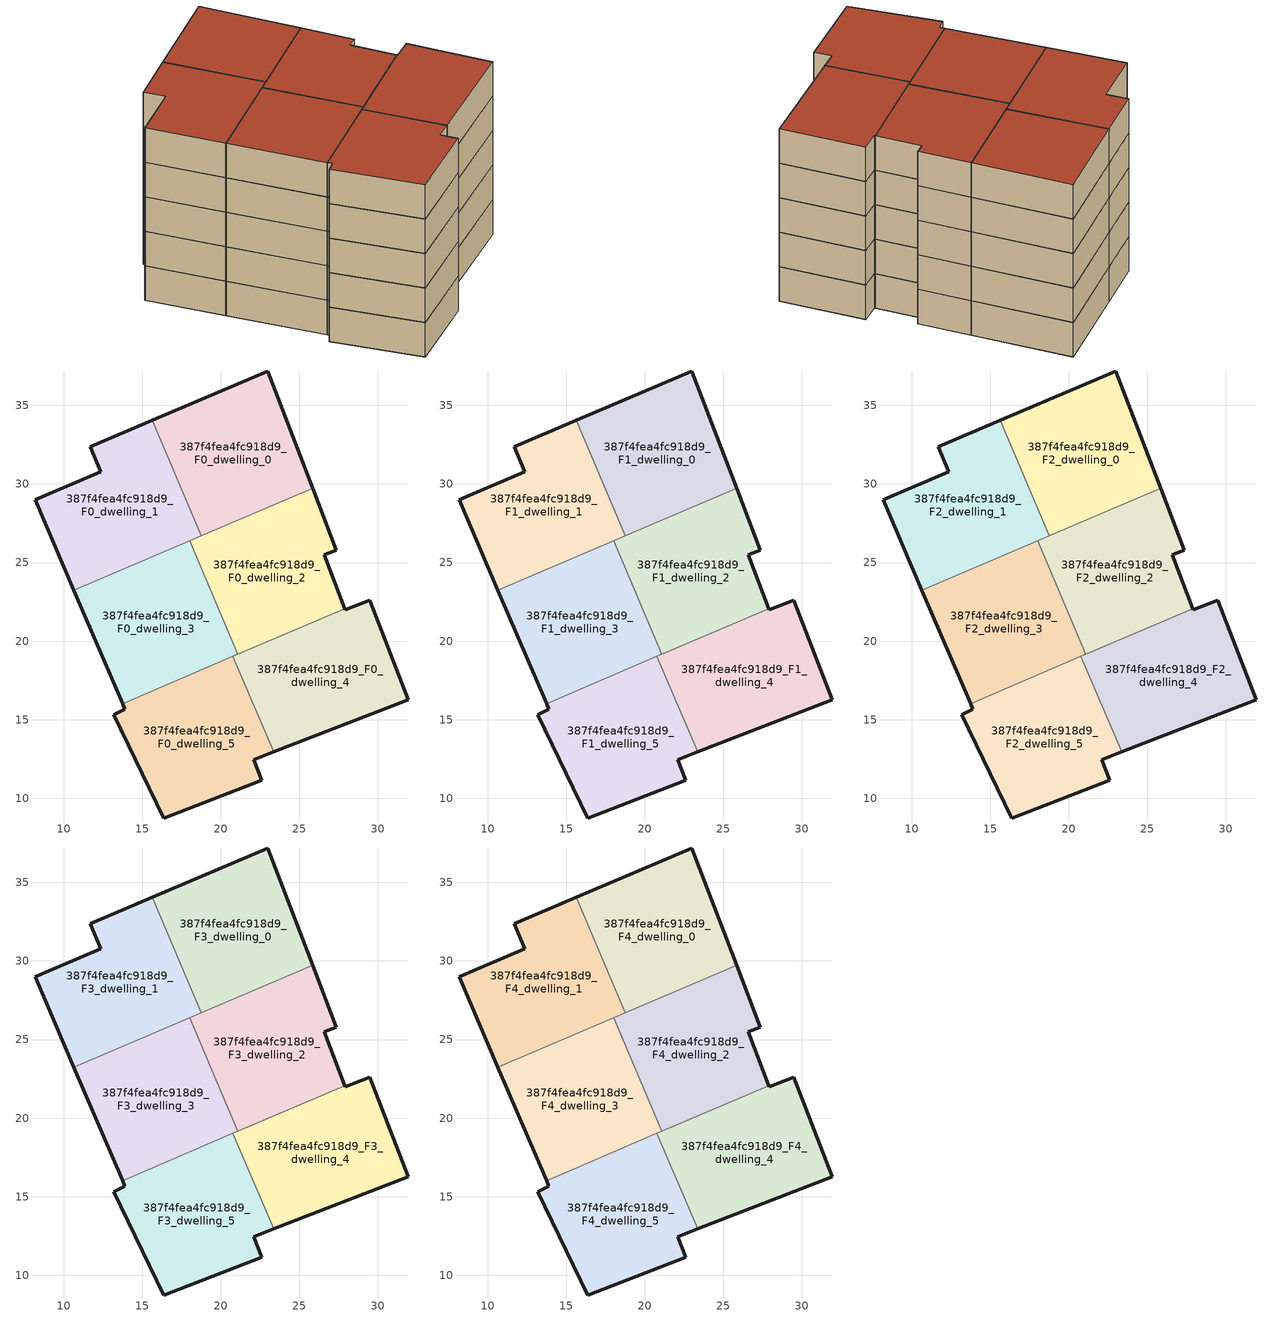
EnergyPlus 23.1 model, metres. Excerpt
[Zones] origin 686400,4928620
387f4fea4fc918d9_F0_dwelling_0
 floor ground (EU_floor_Construction): 25.86,29.72 22.98,37.19 15.64,34.05 18.77,26.7 z0
 wall outside (EU_wall_Construction): 15.64,34.05 22.98,37.19 25.86,29.72 z0:3
 wall to 387f4fea4fc918d9_F0_dwelling_1 (EU_wall_Construction): 18.77,26.7 15.64,34.05 z0:3
 wall to 387f4fea4fc918d9_F0_dwelling_2 (EU_wall_Construction): 25.86,29.72 18.77,26.7 z0:3
387f4fea4fc918d9_F0_dwelling_1
 floor ground (EU_floor_Construction): 18.77,26.7 15.64,34.05 11.69,32.37 12.36,30.78 8.19,29.01 10.66,23.24 z0
 wall outside (EU_wall_Construction): 10.66,23.24 8.19,29.01 12.36,30.78 11.69,32.37 15.64,34.05 z0:3
 wall to 387f4fea4fc918d9_F0_dwelling_3 (EU_wall_Construction): 18.02,26.38 10.66,23.24 z0:3
 wall to 387f4fea4fc918d9_F0_dwelling_2 (EU_wall_Construction): 18.77,26.7 18.02,26.38 z0:3
387f4fea4fc918d9_F0_dwelling_2
 floor ground (EU_floor_Construction): 27.9,22.07 26.58,25.5 27.36,25.8 25.86,29.72 18.02,26.38 21.1,19.16 z0
 wall outside (EU_wall_Construction): 25.86,29.72 27.36,25.8 26.58,25.5 27.9,22.07 z0:3
 wall to 387f4fea4fc918d9_F0_dwelling_3 (EU_wall_Construction): 27.9,22.07 21.1,19.16 18.02,26.38 z0:3
387f4fea4fc918d9_F0_dwelling_3
 floor ground (EU_floor_Construction): 21.1,19.16 18.02,26.38 10.66,23.24 13.75,16.03 z0
 wall outside (EU_wall_Construction): 13.75,16.03 10.66,23.24 z0:3
 wall to 387f4fea4fc918d9_F0_dwelling_4 (EU_wall_Construction): 27.9,22.07 20.78,19.03 z0:3
 wall to 387f4fea4fc918d9_F0_dwelling_5 (EU_wall_Construction): 20.78,19.03 13.75,16.03 z0:3
387f4fea4fc918d9_F0_dwelling_4
 floor ground (EU_floor_Construction): 31.93,16.26 29.48,22.61 27.93,22.01 27.9,22.07 20.78,19.03 23.37,12.96 z0
 wall outside (EU_wall_Construction): 27.9,22.07 27.93,22.01 29.48,22.61 31.93,16.26 23.37,12.96 z0:3
 wall to 387f4fea4fc918d9_F0_dwelling_5 (EU_wall_Construction): 23.37,12.96 20.78,19.03 z0:3
387f4fea4fc918d9_F0_dwelling_5
 floor ground (EU_floor_Construction): 22.6,11.15 22.09,12.47 23.37,12.96 20.78,19.03 13.75,16.03 13.91,15.67 13.19,15.32 16.39,8.75 z0
 wall outside (EU_wall_Construction): 23.37,12.96 22.09,12.47 22.6,11.15 16.39,8.75 13.19,15.32 13.91,15.67 13.75,16.03 z0:3
387f4fea4fc918d9_F1_dwelling_0
 floor to 387f4fea4fc918d9_F0_dwelling_0 (EU_floor_Construction): 25.86,29.72 22.98,37.19 15.64,34.05 18.77,26.7 z3
 wall outside (EU_wall_Construction): 15.64,34.05 22.98,37.19 25.86,29.72 z3:6
 wall to 387f4fea4fc918d9_F1_dwelling_1 (EU_wall_Construction): 18.77,26.7 15.64,34.05 z3:6
 wall to 387f4fea4fc918d9_F1_dwelling_2 (EU_wall_Construction): 25.86,29.72 18.77,26.7 z3:6
387f4fea4fc918d9_F1_dwelling_1
 floor to 387f4fea4fc918d9_F0_dwelling_1 (EU_floor_Construction): 18.77,26.7 15.64,34.05 11.69,32.37 12.36,30.78 8.19,29.01 10.66,23.24 z3
 wall outside (EU_wall_Construction): 10.66,23.24 8.19,29.01 12.36,30.78 11.69,32.37 15.64,34.05 z3:6
 wall to 387f4fea4fc918d9_F1_dwelling_3 (EU_wall_Construction): 18.02,26.38 10.66,23.24 z3:6
 wall to 387f4fea4fc918d9_F1_dwelling_2 (EU_wall_Construction): 18.77,26.7 18.02,26.38 z3:6
387f4fea4fc918d9_F1_dwelling_2
 floor to 387f4fea4fc918d9_F0_dwelling_2 (EU_floor_Construction): 27.9,22.07 26.58,25.5 27.36,25.8 25.86,29.72 18.02,26.38 21.1,19.16 z3
 wall outside (EU_wall_Construction): 25.86,29.72 27.36,25.8 26.58,25.5 27.9,22.07 z3:6
 wall to 387f4fea4fc918d9_F1_dwelling_3 (EU_wall_Construction): 27.9,22.07 21.1,19.16 18.02,26.38 z3:6
387f4fea4fc918d9_F1_dwelling_3
 floor to 387f4fea4fc918d9_F0_dwelling_3 (EU_floor_Construction): 21.1,19.16 18.02,26.38 10.66,23.24 13.75,16.03 z3
 wall outside (EU_wall_Construction): 13.75,16.03 10.66,23.24 z3:6
 wall to 387f4fea4fc918d9_F1_dwelling_4 (EU_wall_Construction): 27.9,22.07 20.78,19.03 z3:6
 wall to 387f4fea4fc918d9_F1_dwelling_5 (EU_wall_Construction): 20.78,19.03 13.75,16.03 z3:6
387f4fea4fc918d9_F1_dwelling_4
 floor to 387f4fea4fc918d9_F0_dwelling_4 (EU_floor_Construction): 31.93,16.26 29.48,22.61 27.93,22.01 27.9,22.07 20.78,19.03 23.37,12.96 z3
 wall outside (EU_wall_Construction): 27.9,22.07 27.93,22.01 29.48,22.61 31.93,16.26 23.37,12.96 z3:6
 wall to 387f4fea4fc918d9_F1_dwelling_5 (EU_wall_Construction): 23.37,12.96 20.78,19.03 z3:6
387f4fea4fc918d9_F1_dwelling_5
 floor to 387f4fea4fc918d9_F0_dwelling_5 (EU_floor_Construction): 22.6,11.15 22.09,12.47 23.37,12.96 20.78,19.03 13.75,16.03 13.91,15.67 13.19,15.32 16.39,8.75 z3
 wall outside (EU_wall_Construction): 23.37,12.96 22.09,12.47 22.6,11.15 16.39,8.75 13.19,15.32 13.91,15.67 13.75,16.03 z3:6
387f4fea4fc918d9_F2_dwelling_0
 floor to 387f4fea4fc918d9_F1_dwelling_0 (EU_floor_Construction): 25.86,29.72 22.98,37.19 15.64,34.05 18.77,26.7 z6
 wall outside (EU_wall_Construction): 15.64,34.05 22.98,37.19 25.86,29.72 z6:9
 wall to 387f4fea4fc918d9_F2_dwelling_1 (EU_wall_Construction): 18.77,26.7 15.64,34.05 z6:9
 wall to 387f4fea4fc918d9_F2_dwelling_2 (EU_wall_Construction): 25.86,29.72 18.77,26.7 z6:9
387f4fea4fc918d9_F2_dwelling_1
 floor to 387f4fea4fc918d9_F1_dwelling_1 (EU_floor_Construction): 18.77,26.7 15.64,34.05 11.69,32.37 12.36,30.78 8.19,29.01 10.66,23.24 z6
 wall outside (EU_wall_Construction): 10.66,23.24 8.19,29.01 12.36,30.78 11.69,32.37 15.64,34.05 z6:9
 wall to 387f4fea4fc918d9_F2_dwelling_3 (EU_wall_Construction): 18.02,26.38 10.66,23.24 z6:9
 wall to 387f4fea4fc918d9_F2_dwelling_2 (EU_wall_Construction): 18.77,26.7 18.02,26.38 z6:9
387f4fea4fc918d9_F2_dwelling_2
 floor to 387f4fea4fc918d9_F1_dwelling_2 (EU_floor_Construction): 27.9,22.07 26.58,25.5 27.36,25.8 25.86,29.72 18.02,26.38 21.1,19.16 z6
 wall outside (EU_wall_Construction): 25.86,29.72 27.36,25.8 26.58,25.5 27.9,22.07 z6:9
 wall to 387f4fea4fc918d9_F2_dwelling_3 (EU_wall_Construction): 27.9,22.07 21.1,19.16 18.02,26.38 z6:9
387f4fea4fc918d9_F2_dwelling_3
 floor to 387f4fea4fc918d9_F1_dwelling_3 (EU_floor_Construction): 21.1,19.16 18.02,26.38 10.66,23.24 13.75,16.03 z6
 wall outside (EU_wall_Construction): 13.75,16.03 10.66,23.24 z6:9
 wall to 387f4fea4fc918d9_F2_dwelling_4 (EU_wall_Construction): 27.9,22.07 20.78,19.03 z6:9
 wall to 387f4fea4fc918d9_F2_dwelling_5 (EU_wall_Construction): 20.78,19.03 13.75,16.03 z6:9
387f4fea4fc918d9_F2_dwelling_4
 floor to 387f4fea4fc918d9_F1_dwelling_4 (EU_floor_Construction): 31.93,16.26 29.48,22.61 27.93,22.01 27.9,22.07 20.78,19.03 23.37,12.96 z6
 wall outside (EU_wall_Construction): 27.9,22.07 27.93,22.01 29.48,22.61 31.93,16.26 23.37,12.96 z6:9
 wall to 387f4fea4fc918d9_F2_dwelling_5 (EU_wall_Construction): 23.37,12.96 20.78,19.03 z6:9
387f4fea4fc918d9_F2_dwelling_5
 floor to 387f4fea4fc918d9_F1_dwelling_5 (EU_floor_Construction): 22.6,11.15 22.09,12.47 23.37,12.96 20.78,19.03 13.75,16.03 13.91,15.67 13.19,15.32 16.39,8.75 z6
 wall outside (EU_wall_Construction): 23.37,12.96 22.09,12.47 22.6,11.15 16.39,8.75 13.19,15.32 13.91,15.67 13.75,16.03 z6:9
387f4fea4fc918d9_F3_dwelling_0
 floor to 387f4fea4fc918d9_F2_dwelling_0 (EU_floor_Construction): 25.86,29.72 22.98,37.19 15.64,34.05 18.77,26.7 z9
 wall outside (EU_wall_Construction): 15.64,34.05 22.98,37.19 25.86,29.72 z9:12
 wall to 387f4fea4fc918d9_F3_dwelling_1 (EU_wall_Construction): 18.77,26.7 15.64,34.05 z9:12
 wall to 387f4fea4fc918d9_F3_dwelling_2 (EU_wall_Construction): 25.86,29.72 18.77,26.7 z9:12
387f4fea4fc918d9_F3_dwelling_1
 floor to 387f4fea4fc918d9_F2_dwelling_1 (EU_floor_Construction): 18.77,26.7 15.64,34.05 11.69,32.37 12.36,30.78 8.19,29.01 10.66,23.24 z9
 wall outside (EU_wall_Construction): 10.66,23.24 8.19,29.01 12.36,30.78 11.69,32.37 15.64,34.05 z9:12
 wall to 387f4fea4fc918d9_F3_dwelling_3 (EU_wall_Construction): 18.02,26.38 10.66,23.24 z9:12
 wall to 387f4fea4fc918d9_F3_dwelling_2 (EU_wall_Construction): 18.77,26.7 18.02,26.38 z9:12
387f4fea4fc918d9_F3_dwelling_2
 floor to 387f4fea4fc918d9_F2_dwelling_2 (EU_floor_Construction): 27.9,22.07 26.58,25.5 27.36,25.8 25.86,29.72 18.02,26.38 21.1,19.16 z9
 wall outside (EU_wall_Construction): 25.86,29.72 27.36,25.8 26.58,25.5 27.9,22.07 z9:12
 wall to 387f4fea4fc918d9_F3_dwelling_3 (EU_wall_Construction): 27.9,22.07 21.1,19.16 18.02,26.38 z9:12
387f4fea4fc918d9_F3_dwelling_3
 floor to 387f4fea4fc918d9_F2_dwelling_3 (EU_floor_Construction): 21.1,19.16 18.02,26.38 10.66,23.24 13.75,16.03 z9
 wall outside (EU_wall_Construction): 13.75,16.03 10.66,23.24 z9:12
 wall to 387f4fea4fc918d9_F3_dwelling_4 (EU_wall_Construction): 27.9,22.07 20.78,19.03 z9:12
 wall to 387f4fea4fc918d9_F3_dwelling_5 (EU_wall_Construction): 20.78,19.03 13.75,16.03 z9:12
387f4fea4fc918d9_F3_dwelling_4
 floor to 387f4fea4fc918d9_F2_dwelling_4 (EU_floor_Construction): 31.93,16.26 29.48,22.61 27.93,22.01 27.9,22.07 20.78,19.03 23.37,12.96 z9
 wall outside (EU_wall_Construction): 27.9,22.07 27.93,22.01 29.48,22.61 31.93,16.26 23.37,12.96 z9:12
 wall to 387f4fea4fc918d9_F3_dwelling_5 (EU_wall_Construction): 23.37,12.96 20.78,19.03 z9:12
387f4fea4fc918d9_F3_dwelling_5
 floor to 387f4fea4fc918d9_F2_dwelling_5 (EU_floor_Construction): 22.6,11.15 22.09,12.47 23.37,12.96 20.78,19.03 13.75,16.03 13.91,15.67 13.19,15.32 16.39,8.75 z9
 wall outside (EU_wall_Construction): 23.37,12.96 22.09,12.47 22.6,11.15 16.39,8.75 13.19,15.32 13.91,15.67 13.75,16.03 z9:12
387f4fea4fc918d9_F4_dwelling_0
 floor to 387f4fea4fc918d9_F3_dwelling_0 (EU_floor_Construction): 25.86,29.72 22.98,37.19 15.64,34.05 18.77,26.7 z12
 wall outside (EU_wall_Construction): 15.64,34.05 22.98,37.19 25.86,29.72 z12:15
 wall to 387f4fea4fc918d9_F4_dwelling_1 (EU_wall_Construction): 18.77,26.7 15.64,34.05 z12:15
 wall to 387f4fea4fc918d9_F4_dwelling_2 (EU_wall_Construction): 25.86,29.72 18.77,26.7 z12:15
 roof outside (EU_roof_Construction): 22.98,37.19 25.86,29.72 18.77,26.7 15.64,34.05 z15
387f4fea4fc918d9_F4_dwelling_1
 floor to 387f4fea4fc918d9_F3_dwelling_1 (EU_floor_Construction): 18.77,26.7 15.64,34.05 11.69,32.37 12.36,30.78 8.19,29.01 10.66,23.24 z12
 wall outside (EU_wall_Construction): 10.66,23.24 8.19,29.01 12.36,30.78 11.69,32.37 15.64,34.05 z12:15
 wall to 387f4fea4fc918d9_F4_dwelling_3 (EU_wall_Construction): 18.02,26.38 10.66,23.24 z12:15
 wall to 387f4fea4fc918d9_F4_dwelling_2 (EU_wall_Construction): 18.77,26.7 18.02,26.38 z12:15
 roof outside (EU_roof_Construction): 15.64,34.05 18.77,26.7 10.66,23.24 8.19,29.01 12.36,30.78 11.69,32.37 z15
387f4fea4fc918d9_F4_dwelling_2
 floor to 387f4fea4fc918d9_F3_dwelling_2 (EU_floor_Construction): 27.9,22.07 26.58,25.5 27.36,25.8 25.86,29.72 18.02,26.38 21.1,19.16 z12
 wall outside (EU_wall_Construction): 25.86,29.72 27.36,25.8 26.58,25.5 27.9,22.07 z12:15
 wall to 387f4fea4fc918d9_F4_dwelling_3 (EU_wall_Construction): 27.9,22.07 21.1,19.16 18.02,26.38 z12:15
 roof outside (EU_roof_Construction): 25.86,29.72 27.36,25.8 26.58,25.5 27.9,22.07 21.1,19.16 18.02,26.38 z15
387f4fea4fc918d9_F4_dwelling_3
 floor to 387f4fea4fc918d9_F3_dwelling_3 (EU_floor_Construction): 21.1,19.16 18.02,26.38 10.66,23.24 13.75,16.03 z12
 wall outside (EU_wall_Construction): 13.75,16.03 10.66,23.24 z12:15
 wall to 387f4fea4fc918d9_F4_dwelling_4 (EU_wall_Construction): 27.9,22.07 20.78,19.03 z12:15
 wall to 387f4fea4fc918d9_F4_dwelling_5 (EU_wall_Construction): 20.78,19.03 13.75,16.03 z12:15
 roof outside (EU_roof_Construction): 18.02,26.38 21.1,19.16 13.75,16.03 10.66,23.24 z15
387f4fea4fc918d9_F4_dwelling_4
 floor to 387f4fea4fc918d9_F3_dwelling_4 (EU_floor_Construction): 31.93,16.26 29.48,22.61 27.93,22.01 27.9,22.07 20.78,19.03 23.37,12.96 z12
 wall outside (EU_wall_Construction): 27.9,22.07 27.93,22.01 29.48,22.61 31.93,16.26 23.37,12.96 z12:15
 wall to 387f4fea4fc918d9_F4_dwelling_5 (EU_wall_Construction): 23.37,12.96 20.78,19.03 z12:15
 roof outside (EU_roof_Construction): 29.48,22.61 31.93,16.26 23.37,12.96 20.78,19.03 27.9,22.07 27.93,22.01 z15
387f4fea4fc918d9_F4_dwelling_5
 floor to 387f4fea4fc918d9_F3_dwelling_5 (EU_floor_Construction): 22.6,11.15 22.09,12.47 23.37,12.96 20.78,19.03 13.75,16.03 13.91,15.67 13.19,15.32 16.39,8.75 z12
 wall outside (EU_wall_Construction): 23.37,12.96 22.09,12.47 22.6,11.15 16.39,8.75 13.19,15.32 13.91,15.67 13.75,16.03 z12:15
 roof outside (EU_roof_Construction): 20.78,19.03 23.37,12.96 22.09,12.47 22.6,11.15 16.39,8.75 13.19,15.32 13.91,15.67 13.75,16.03 z15
[Building]
EU S2 Campaign: North Axis=0; Terrain=City; Solar Distribution=FullExterior
[Site:Location]
Bologna: Latitude=44.5; Longitude=11.25; Time Zone=1; Elevation=37
[SizingPeriod:WeatherFileDays]
AnnualSizingPeriod: Begin Month=1; Begin Day of Month=1; End Month=12; End Day of Month=31; Day of Week for Start Day=Monday; Use Weather File Daylight Saving Period=No; Use Weather File Rain and Snow Indicators=No
[MATERIAL]
EU_InternalMass_Material: Roughness=MediumRough; Thickness=0.1; Conductivity=1; Density=1800; Specific Heat=900; Thermal Absorptance=0.9; Solar Absorptance=0.7; Visible Absorptance=0.7
[MATERIAL:NOMASS] Roughness=MediumRough; Thermal Absorptance=0.9; Solar Absorptance=0.7; Visible Absorptance=0.7
Name | Thermal Resistance
EU_wall_NoMass | 0.779417
EU_roof_NoMass | 0.435466
EU_floor_NoMass | 0.588222
[CONSTRUCTION]
EU_wall_Construction: EU_wall_NoMass
EU_roof_Construction: EU_roof_NoMass
EU_floor_Construction: EU_floor_NoMass
EU_InternalMass_Construction: EU_InternalMass_Material
[ZONE] Type=1; Multiplier=1; Ceiling Height=autocalculate; Floor Area=autocalculate; Part of Total Floor Area=Yes
Name | Volume
387f4fea4fc918d9_F0_dwelling_0; 387f4fea4fc918d9_F1_dwelling_0; 387f4fea4fc918d9_F2_dwelling_0; 387f4fea4fc918d9_F3_dwelling_0; 387f4fea4fc918d9_F4_dwelling_0 | 188.12
387f4fea4fc918d9_F0_dwelling_1; 387f4fea4fc918d9_F1_dwelling_1; 387f4fea4fc918d9_F2_dwelling_1; 387f4fea4fc918d9_F3_dwelling_1; 387f4fea4fc918d9_F4_dwelling_1; 387f4fea4fc918d9_F0_dwelling_3; 387f4fea4fc918d9_F1_dwelling_3; 387f4fea4fc918d9_F2_dwelling_3; 387f4fea4fc918d9_F3_dwelling_3; 387f4fea4fc918d9_F4_dwelling_3 | 188.109
387f4fea4fc918d9_F0_dwelling_2; 387f4fea4fc918d9_F1_dwelling_2; 387f4fea4fc918d9_F2_dwelling_2; 387f4fea4fc918d9_F3_dwelling_2; 387f4fea4fc918d9_F4_dwelling_2 | 188.091
387f4fea4fc918d9_F0_dwelling_4; 387f4fea4fc918d9_F1_dwelling_4; 387f4fea4fc918d9_F2_dwelling_4; 387f4fea4fc918d9_F3_dwelling_4; 387f4fea4fc918d9_F4_dwelling_4 | 188.096
387f4fea4fc918d9_F0_dwelling_5; 387f4fea4fc918d9_F1_dwelling_5; 387f4fea4fc918d9_F2_dwelling_5; 387f4fea4fc918d9_F3_dwelling_5; 387f4fea4fc918d9_F4_dwelling_5 | 188.098
[INTERNALMASS] Construction=EU_InternalMass_Construction
Name | Zone or ZoneList | Surface Area
387f4fea4fc918d9_F0_dwelling_0_EU_InternalMass | 387f4fea4fc918d9_F0_dwelling_0 | 62.7059
387f4fea4fc918d9_F0_dwelling_1_EU_InternalMass | 387f4fea4fc918d9_F0_dwelling_1 | 62.7014
387f4fea4fc918d9_F0_dwelling_2_EU_InternalMass | 387f4fea4fc918d9_F0_dwelling_2 | 62.6967
387f4fea4fc918d9_F0_dwelling_3_EU_InternalMass | 387f4fea4fc918d9_F0_dwelling_3 | 62.704
387f4fea4fc918d9_F0_dwelling_4_EU_InternalMass | 387f4fea4fc918d9_F0_dwelling_4 | 62.6978
387f4fea4fc918d9_F0_dwelling_5_EU_InternalMass | 387f4fea4fc918d9_F0_dwelling_5 | 62.6985
387f4fea4fc918d9_F1_dwelling_0_EU_InternalMass | 387f4fea4fc918d9_F1_dwelling_0 | 62.7059
387f4fea4fc918d9_F1_dwelling_1_EU_InternalMass | 387f4fea4fc918d9_F1_dwelling_1 | 62.7014
387f4fea4fc918d9_F1_dwelling_2_EU_InternalMass | 387f4fea4fc918d9_F1_dwelling_2 | 62.6967
387f4fea4fc918d9_F1_dwelling_3_EU_InternalMass | 387f4fea4fc918d9_F1_dwelling_3 | 62.704
387f4fea4fc918d9_F1_dwelling_4_EU_InternalMass | 387f4fea4fc918d9_F1_dwelling_4 | 62.6978
387f4fea4fc918d9_F1_dwelling_5_EU_InternalMass | 387f4fea4fc918d9_F1_dwelling_5 | 62.6985
387f4fea4fc918d9_F2_dwelling_0_EU_InternalMass | 387f4fea4fc918d9_F2_dwelling_0 | 62.7059
387f4fea4fc918d9_F2_dwelling_1_EU_InternalMass | 387f4fea4fc918d9_F2_dwelling_1 | 62.7014
387f4fea4fc918d9_F2_dwelling_2_EU_InternalMass | 387f4fea4fc918d9_F2_dwelling_2 | 62.6967
387f4fea4fc918d9_F2_dwelling_3_EU_InternalMass | 387f4fea4fc918d9_F2_dwelling_3 | 62.704
387f4fea4fc918d9_F2_dwelling_4_EU_InternalMass | 387f4fea4fc918d9_F2_dwelling_4 | 62.6978
387f4fea4fc918d9_F2_dwelling_5_EU_InternalMass | 387f4fea4fc918d9_F2_dwelling_5 | 62.6985
387f4fea4fc918d9_F3_dwelling_0_EU_InternalMass | 387f4fea4fc918d9_F3_dwelling_0 | 62.7059
387f4fea4fc918d9_F3_dwelling_1_EU_InternalMass | 387f4fea4fc918d9_F3_dwelling_1 | 62.7014
387f4fea4fc918d9_F3_dwelling_2_EU_InternalMass | 387f4fea4fc918d9_F3_dwelling_2 | 62.6967
387f4fea4fc918d9_F3_dwelling_3_EU_InternalMass | 387f4fea4fc918d9_F3_dwelling_3 | 62.704
387f4fea4fc918d9_F3_dwelling_4_EU_InternalMass | 387f4fea4fc918d9_F3_dwelling_4 | 62.6978
387f4fea4fc918d9_F3_dwelling_5_EU_InternalMass | 387f4fea4fc918d9_F3_dwelling_5 | 62.6985
387f4fea4fc918d9_F4_dwelling_0_EU_InternalMass | 387f4fea4fc918d9_F4_dwelling_0 | 62.7059
387f4fea4fc918d9_F4_dwelling_1_EU_InternalMass | 387f4fea4fc918d9_F4_dwelling_1 | 62.7014
387f4fea4fc918d9_F4_dwelling_2_EU_InternalMass | 387f4fea4fc918d9_F4_dwelling_2 | 62.6967
387f4fea4fc918d9_F4_dwelling_3_EU_InternalMass | 387f4fea4fc918d9_F4_dwelling_3 | 62.704
387f4fea4fc918d9_F4_dwelling_4_EU_InternalMass | 387f4fea4fc918d9_F4_dwelling_4 | 62.6978
387f4fea4fc918d9_F4_dwelling_5_EU_InternalMass | 387f4fea4fc918d9_F4_dwelling_5 | 62.6985
[OTHEREQUIPMENT] Fuel Type=Electricity; Design Level Calculation Method=Watts/Area; Power per Zone Floor Area=1; Fraction Latent=0; Fraction Radiant=0; Fraction Lost=0; Carbon Dioxide Generation Rate=0; EndUse Subcategory=EU_Step8_InternalGains
Name | Zone or ZoneList or Space or SpaceList | Schedule
EU_Step8_InternalGain_387f4fea4fc918d9_F0_dwelling_0_f000 | 387f4fea4fc918d9_F0_dwelling_0 | EU_Step8_GainSchedule_387f4fea4fc918d9_F0_dwelling_0_f000
EU_Step8_InternalGain_387f4fea4fc918d9_F0_dwelling_1_f000 | 387f4fea4fc918d9_F0_dwelling_1 | EU_Step8_GainSchedule_387f4fea4fc918d9_F0_dwelling_1_f000
EU_Step8_InternalGain_387f4fea4fc918d9_F0_dwelling_2_f000 | 387f4fea4fc918d9_F0_dwelling_2 | EU_Step8_GainSchedule_387f4fea4fc918d9_F0_dwelling_2_f000
EU_Step8_InternalGain_387f4fea4fc918d9_F0_dwelling_3_f000 | 387f4fea4fc918d9_F0_dwelling_3 | EU_Step8_GainSchedule_387f4fea4fc918d9_F0_dwelling_3_f000
EU_Step8_InternalGain_387f4fea4fc918d9_F0_dwelling_4_f000 | 387f4fea4fc918d9_F0_dwelling_4 | EU_Step8_GainSchedule_387f4fea4fc918d9_F0_dwelling_4_f000
EU_Step8_InternalGain_387f4fea4fc918d9_F0_dwelling_5_f000 | 387f4fea4fc918d9_F0_dwelling_5 | EU_Step8_GainSchedule_387f4fea4fc918d9_F0_dwelling_5_f000
EU_Step8_InternalGain_387f4fea4fc918d9_F1_dwelling_0_f000 | 387f4fea4fc918d9_F1_dwelling_0 | EU_Step8_GainSchedule_387f4fea4fc918d9_F1_dwelling_0_f000
EU_Step8_InternalGain_387f4fea4fc918d9_F1_dwelling_1_f000 | 387f4fea4fc918d9_F1_dwelling_1 | EU_Step8_GainSchedule_387f4fea4fc918d9_F1_dwelling_1_f000
EU_Step8_InternalGain_387f4fea4fc918d9_F1_dwelling_2_f000 | 387f4fea4fc918d9_F1_dwelling_2 | EU_Step8_GainSchedule_387f4fea4fc918d9_F1_dwelling_2_f000
EU_Step8_InternalGain_387f4fea4fc918d9_F1_dwelling_3_f000 | 387f4fea4fc918d9_F1_dwelling_3 | EU_Step8_GainSchedule_387f4fea4fc918d9_F1_dwelling_3_f000
EU_Step8_InternalGain_387f4fea4fc918d9_F1_dwelling_4_f000 | 387f4fea4fc918d9_F1_dwelling_4 | EU_Step8_GainSchedule_387f4fea4fc918d9_F1_dwelling_4_f000
EU_Step8_InternalGain_387f4fea4fc918d9_F1_dwelling_5_f000 | 387f4fea4fc918d9_F1_dwelling_5 | EU_Step8_GainSchedule_387f4fea4fc918d9_F1_dwelling_5_f000
EU_Step8_InternalGain_387f4fea4fc918d9_F2_dwelling_0_f000 | 387f4fea4fc918d9_F2_dwelling_0 | EU_Step8_GainSchedule_387f4fea4fc918d9_F2_dwelling_0_f000
EU_Step8_InternalGain_387f4fea4fc918d9_F2_dwelling_1_f000 | 387f4fea4fc918d9_F2_dwelling_1 | EU_Step8_GainSchedule_387f4fea4fc918d9_F2_dwelling_1_f000
EU_Step8_InternalGain_387f4fea4fc918d9_F2_dwelling_2_f000 | 387f4fea4fc918d9_F2_dwelling_2 | EU_Step8_GainSchedule_387f4fea4fc918d9_F2_dwelling_2_f000
EU_Step8_InternalGain_387f4fea4fc918d9_F2_dwelling_3_f000 | 387f4fea4fc918d9_F2_dwelling_3 | EU_Step8_GainSchedule_387f4fea4fc918d9_F2_dwelling_3_f000
EU_Step8_InternalGain_387f4fea4fc918d9_F2_dwelling_4_f000 | 387f4fea4fc918d9_F2_dwelling_4 | EU_Step8_GainSchedule_387f4fea4fc918d9_F2_dwelling_4_f000
EU_Step8_InternalGain_387f4fea4fc918d9_F2_dwelling_5_f000 | 387f4fea4fc918d9_F2_dwelling_5 | EU_Step8_GainSchedule_387f4fea4fc918d9_F2_dwelling_5_f000
EU_Step8_InternalGain_387f4fea4fc918d9_F3_dwelling_0_f000 | 387f4fea4fc918d9_F3_dwelling_0 | EU_Step8_GainSchedule_387f4fea4fc918d9_F3_dwelling_0_f000
EU_Step8_InternalGain_387f4fea4fc918d9_F3_dwelling_1_f000 | 387f4fea4fc918d9_F3_dwelling_1 | EU_Step8_GainSchedule_387f4fea4fc918d9_F3_dwelling_1_f000
EU_Step8_InternalGain_387f4fea4fc918d9_F3_dwelling_2_f000 | 387f4fea4fc918d9_F3_dwelling_2 | EU_Step8_GainSchedule_387f4fea4fc918d9_F3_dwelling_2_f000
EU_Step8_InternalGain_387f4fea4fc918d9_F3_dwelling_3_f000 | 387f4fea4fc918d9_F3_dwelling_3 | EU_Step8_GainSchedule_387f4fea4fc918d9_F3_dwelling_3_f000
EU_Step8_InternalGain_387f4fea4fc918d9_F3_dwelling_4_f000 | 387f4fea4fc918d9_F3_dwelling_4 | EU_Step8_GainSchedule_387f4fea4fc918d9_F3_dwelling_4_f000
EU_Step8_InternalGain_387f4fea4fc918d9_F3_dwelling_5_f000 | 387f4fea4fc918d9_F3_dwelling_5 | EU_Step8_GainSchedule_387f4fea4fc918d9_F3_dwelling_5_f000
EU_Step8_InternalGain_387f4fea4fc918d9_F4_dwelling_0_f000 | 387f4fea4fc918d9_F4_dwelling_0 | EU_Step8_GainSchedule_387f4fea4fc918d9_F4_dwelling_0_f000
EU_Step8_InternalGain_387f4fea4fc918d9_F4_dwelling_1_f000 | 387f4fea4fc918d9_F4_dwelling_1 | EU_Step8_GainSchedule_387f4fea4fc918d9_F4_dwelling_1_f000
EU_Step8_InternalGain_387f4fea4fc918d9_F4_dwelling_2_f000 | 387f4fea4fc918d9_F4_dwelling_2 | EU_Step8_GainSchedule_387f4fea4fc918d9_F4_dwelling_2_f000
EU_Step8_InternalGain_387f4fea4fc918d9_F4_dwelling_3_f000 | 387f4fea4fc918d9_F4_dwelling_3 | EU_Step8_GainSchedule_387f4fea4fc918d9_F4_dwelling_3_f000
EU_Step8_InternalGain_387f4fea4fc918d9_F4_dwelling_4_f000 | 387f4fea4fc918d9_F4_dwelling_4 | EU_Step8_GainSchedule_387f4fea4fc918d9_F4_dwelling_4_f000
EU_Step8_InternalGain_387f4fea4fc918d9_F4_dwelling_5_f000 | 387f4fea4fc918d9_F4_dwelling_5 | EU_Step8_GainSchedule_387f4fea4fc918d9_F4_dwelling_5_f000
[ZONEVENTILATION:DESIGNFLOWRATE] Schedule=EU_AlwaysOn; Design Flow Rate Calculation Method=AirChanges/Hour; Air Changes per Hour=0.712058; Ventilation Type=Natural; Fan Pressure Rise=0; Fan Total Efficiency=1; Constant Term Coefficient=1; Temperature Term Coefficient=0; Velocity Term Coefficient=0; Velocity Squared Term Coefficient=0; Minimum Indoor Temperature=-100; Maximum Indoor Temperature=100; Delta Temperature=-100; Minimum Outdoor Temperature=-100; Maximum Outdoor Temperature=100; Maximum Wind Speed=40
Name | Zone or ZoneList or Space or SpaceList
EU_ConstantAir_387f4fea4fc918d9_F0_dwelling_0 | 387f4fea4fc918d9_F0_dwelling_0
EU_ConstantAir_387f4fea4fc918d9_F0_dwelling_1 | 387f4fea4fc918d9_F0_dwelling_1
EU_ConstantAir_387f4fea4fc918d9_F0_dwelling_2 | 387f4fea4fc918d9_F0_dwelling_2
EU_ConstantAir_387f4fea4fc918d9_F0_dwelling_3 | 387f4fea4fc918d9_F0_dwelling_3
EU_ConstantAir_387f4fea4fc918d9_F0_dwelling_4 | 387f4fea4fc918d9_F0_dwelling_4
EU_ConstantAir_387f4fea4fc918d9_F0_dwelling_5 | 387f4fea4fc918d9_F0_dwelling_5
EU_ConstantAir_387f4fea4fc918d9_F1_dwelling_0 | 387f4fea4fc918d9_F1_dwelling_0
EU_ConstantAir_387f4fea4fc918d9_F1_dwelling_1 | 387f4fea4fc918d9_F1_dwelling_1
EU_ConstantAir_387f4fea4fc918d9_F1_dwelling_2 | 387f4fea4fc918d9_F1_dwelling_2
EU_ConstantAir_387f4fea4fc918d9_F1_dwelling_3 | 387f4fea4fc918d9_F1_dwelling_3
EU_ConstantAir_387f4fea4fc918d9_F1_dwelling_4 | 387f4fea4fc918d9_F1_dwelling_4
EU_ConstantAir_387f4fea4fc918d9_F1_dwelling_5 | 387f4fea4fc918d9_F1_dwelling_5
EU_ConstantAir_387f4fea4fc918d9_F2_dwelling_0 | 387f4fea4fc918d9_F2_dwelling_0
EU_ConstantAir_387f4fea4fc918d9_F2_dwelling_1 | 387f4fea4fc918d9_F2_dwelling_1
EU_ConstantAir_387f4fea4fc918d9_F2_dwelling_2 | 387f4fea4fc918d9_F2_dwelling_2
EU_ConstantAir_387f4fea4fc918d9_F2_dwelling_3 | 387f4fea4fc918d9_F2_dwelling_3
EU_ConstantAir_387f4fea4fc918d9_F2_dwelling_4 | 387f4fea4fc918d9_F2_dwelling_4
EU_ConstantAir_387f4fea4fc918d9_F2_dwelling_5 | 387f4fea4fc918d9_F2_dwelling_5
EU_ConstantAir_387f4fea4fc918d9_F3_dwelling_0 | 387f4fea4fc918d9_F3_dwelling_0
EU_ConstantAir_387f4fea4fc918d9_F3_dwelling_1 | 387f4fea4fc918d9_F3_dwelling_1
EU_ConstantAir_387f4fea4fc918d9_F3_dwelling_2 | 387f4fea4fc918d9_F3_dwelling_2
EU_ConstantAir_387f4fea4fc918d9_F3_dwelling_3 | 387f4fea4fc918d9_F3_dwelling_3
EU_ConstantAir_387f4fea4fc918d9_F3_dwelling_4 | 387f4fea4fc918d9_F3_dwelling_4
EU_ConstantAir_387f4fea4fc918d9_F3_dwelling_5 | 387f4fea4fc918d9_F3_dwelling_5
EU_ConstantAir_387f4fea4fc918d9_F4_dwelling_0 | 387f4fea4fc918d9_F4_dwelling_0
EU_ConstantAir_387f4fea4fc918d9_F4_dwelling_1 | 387f4fea4fc918d9_F4_dwelling_1
EU_ConstantAir_387f4fea4fc918d9_F4_dwelling_2 | 387f4fea4fc918d9_F4_dwelling_2
EU_ConstantAir_387f4fea4fc918d9_F4_dwelling_3 | 387f4fea4fc918d9_F4_dwelling_3
EU_ConstantAir_387f4fea4fc918d9_F4_dwelling_4 | 387f4fea4fc918d9_F4_dwelling_4
EU_ConstantAir_387f4fea4fc918d9_F4_dwelling_5 | 387f4fea4fc918d9_F4_dwelling_5
[HVACTEMPLATE:THERMOSTAT] Constant Heating Setpoint=20; Constant Cooling Setpoint=50
EU_HeatOnly_387f4fea4fc918d9_F0_dwelling_0; EU_HeatOnly_387f4fea4fc918d9_F0_dwelling_1; EU_HeatOnly_387f4fea4fc918d9_F0_dwelling_2; EU_HeatOnly_387f4fea4fc918d9_F0_dwelling_3; EU_HeatOnly_387f4fea4fc918d9_F0_dwelling_4; EU_HeatOnly_387f4fea4fc918d9_F0_dwelling_5; EU_HeatOnly_387f4fea4fc918d9_F1_dwelling_0; EU_HeatOnly_387f4fea4fc918d9_F1_dwelling_1; EU_HeatOnly_387f4fea4fc918d9_F1_dwelling_2; EU_HeatOnly_387f4fea4fc918d9_F1_dwelling_3; EU_HeatOnly_387f4fea4fc918d9_F1_dwelling_4; EU_HeatOnly_387f4fea4fc918d9_F1_dwelling_5; EU_HeatOnly_387f4fea4fc918d9_F2_dwelling_0; EU_HeatOnly_387f4fea4fc918d9_F2_dwelling_1; EU_HeatOnly_387f4fea4fc918d9_F2_dwelling_2; EU_HeatOnly_387f4fea4fc918d9_F2_dwelling_3; EU_HeatOnly_387f4fea4fc918d9_F2_dwelling_4; EU_HeatOnly_387f4fea4fc918d9_F2_dwelling_5; EU_HeatOnly_387f4fea4fc918d9_F3_dwelling_0; EU_HeatOnly_387f4fea4fc918d9_F3_dwelling_1; EU_HeatOnly_387f4fea4fc918d9_F3_dwelling_2; EU_HeatOnly_387f4fea4fc918d9_F3_dwelling_3; EU_HeatOnly_387f4fea4fc918d9_F3_dwelling_4; EU_HeatOnly_387f4fea4fc918d9_F3_dwelling_5; EU_HeatOnly_387f4fea4fc918d9_F4_dwelling_0; EU_HeatOnly_387f4fea4fc918d9_F4_dwelling_1; EU_HeatOnly_387f4fea4fc918d9_F4_dwelling_2; EU_HeatOnly_387f4fea4fc918d9_F4_dwelling_3; EU_HeatOnly_387f4fea4fc918d9_F4_dwelling_4; EU_HeatOnly_387f4fea4fc918d9_F4_dwelling_5
[HVACTEMPLATE:ZONE:IDEALLOADSAIRSYSTEM] System Availability Schedule=EU_AlwaysOn; Maximum Heating Supply Air Temperature=50; Minimum Cooling Supply Air Temperature=13; Maximum Heating Supply Air Humidity Ratio=0.0156; Minimum Cooling Supply Air Humidity Ratio=0.0077; Heating Limit=NoLimit; Cooling Limit=NoLimit; Heating Availability Schedule=EU_AlwaysOn; Cooling Availability Schedule=EU_CoolingOff; Dehumidification Control Type=ConstantSensibleHeatRatio; Cooling Sensible Heat Ratio=0.7; Dehumidification Setpoint=60; Humidification Control Type=None; Humidification Setpoint=30; Outdoor Air Method=None; Outdoor Air Flow Rate per Person=0.00944; Outdoor Air Flow Rate per Zone Floor Area=0; Outdoor Air Flow Rate per Zone=0; Demand Controlled Ventilation Type=None; Outdoor Air Economizer Type=NoEconomizer; Heat Recovery Type=None; Sensible Heat Recovery Effectiveness=0.7; Latent Heat Recovery Effectiveness=0.65
Name | Template Thermostat
387f4fea4fc918d9_F0_dwelling_0 | EU_HeatOnly_387f4fea4fc918d9_F0_dwelling_0
387f4fea4fc918d9_F0_dwelling_1 | EU_HeatOnly_387f4fea4fc918d9_F0_dwelling_1
387f4fea4fc918d9_F0_dwelling_2 | EU_HeatOnly_387f4fea4fc918d9_F0_dwelling_2
387f4fea4fc918d9_F0_dwelling_3 | EU_HeatOnly_387f4fea4fc918d9_F0_dwelling_3
387f4fea4fc918d9_F0_dwelling_4 | EU_HeatOnly_387f4fea4fc918d9_F0_dwelling_4
387f4fea4fc918d9_F0_dwelling_5 | EU_HeatOnly_387f4fea4fc918d9_F0_dwelling_5
387f4fea4fc918d9_F1_dwelling_0 | EU_HeatOnly_387f4fea4fc918d9_F1_dwelling_0
387f4fea4fc918d9_F1_dwelling_1 | EU_HeatOnly_387f4fea4fc918d9_F1_dwelling_1
387f4fea4fc918d9_F1_dwelling_2 | EU_HeatOnly_387f4fea4fc918d9_F1_dwelling_2
387f4fea4fc918d9_F1_dwelling_3 | EU_HeatOnly_387f4fea4fc918d9_F1_dwelling_3
387f4fea4fc918d9_F1_dwelling_4 | EU_HeatOnly_387f4fea4fc918d9_F1_dwelling_4
387f4fea4fc918d9_F1_dwelling_5 | EU_HeatOnly_387f4fea4fc918d9_F1_dwelling_5
387f4fea4fc918d9_F2_dwelling_0 | EU_HeatOnly_387f4fea4fc918d9_F2_dwelling_0
387f4fea4fc918d9_F2_dwelling_1 | EU_HeatOnly_387f4fea4fc918d9_F2_dwelling_1
387f4fea4fc918d9_F2_dwelling_2 | EU_HeatOnly_387f4fea4fc918d9_F2_dwelling_2
387f4fea4fc918d9_F2_dwelling_3 | EU_HeatOnly_387f4fea4fc918d9_F2_dwelling_3
387f4fea4fc918d9_F2_dwelling_4 | EU_HeatOnly_387f4fea4fc918d9_F2_dwelling_4
387f4fea4fc918d9_F2_dwelling_5 | EU_HeatOnly_387f4fea4fc918d9_F2_dwelling_5
387f4fea4fc918d9_F3_dwelling_0 | EU_HeatOnly_387f4fea4fc918d9_F3_dwelling_0
387f4fea4fc918d9_F3_dwelling_1 | EU_HeatOnly_387f4fea4fc918d9_F3_dwelling_1
387f4fea4fc918d9_F3_dwelling_2 | EU_HeatOnly_387f4fea4fc918d9_F3_dwelling_2
387f4fea4fc918d9_F3_dwelling_3 | EU_HeatOnly_387f4fea4fc918d9_F3_dwelling_3
387f4fea4fc918d9_F3_dwelling_4 | EU_HeatOnly_387f4fea4fc918d9_F3_dwelling_4
387f4fea4fc918d9_F3_dwelling_5 | EU_HeatOnly_387f4fea4fc918d9_F3_dwelling_5
387f4fea4fc918d9_F4_dwelling_0 | EU_HeatOnly_387f4fea4fc918d9_F4_dwelling_0
387f4fea4fc918d9_F4_dwelling_1 | EU_HeatOnly_387f4fea4fc918d9_F4_dwelling_1
387f4fea4fc918d9_F4_dwelling_2 | EU_HeatOnly_387f4fea4fc918d9_F4_dwelling_2
387f4fea4fc918d9_F4_dwelling_3 | EU_HeatOnly_387f4fea4fc918d9_F4_dwelling_3
387f4fea4fc918d9_F4_dwelling_4 | EU_HeatOnly_387f4fea4fc918d9_F4_dwelling_4
387f4fea4fc918d9_F4_dwelling_5 | EU_HeatOnly_387f4fea4fc918d9_F4_dwelling_5
[SIZING:ZONE] Zone Cooling Design Supply Air Temperature Input Method=SupplyAirTemperature; Zone Cooling Design Supply Air Temperature=13; Zone Heating Design Supply Air Temperature Input Method=SupplyAirTemperature; Zone Heating Design Supply Air Temperature=50; Zone Cooling Design Supply Air Humidity Ratio=0.008; Zone Heating Design Supply Air Humidity Ratio=0.008; Cooling Design Air Flow Method=DesignDay; Cooling Design Air Flow Rate=0; Cooling Minimum Air Flow per Zone Floor Area=0.000762; Cooling Minimum Air Flow=0; Cooling Minimum Air Flow Fraction=0.2; Heating Design Air Flow Method=DesignDay; Heating Design Air Flow Rate=0; Heating Maximum Air Flow per Zone Floor Area=0.002032; Heating Maximum Air Flow=0.141576; Heating Maximum Air Flow Fraction=0.3; Account for Dedicated Outdoor Air System=No; Dedicated Outdoor Air System Control Strategy=NeutralSupplyAir; Dedicated Outdoor Air Low Setpoint Temperature for Design=autosize; Dedicated Outdoor Air High Setpoint Temperature for Design=autosize; Zone Load Sizing Method=Sensible Load Only No Latent Load; Zone Latent Cooling Design Supply Air Humidity Ratio Input Method=HumidityRatioDifference; Zone Cooling Design Supply Air Humidity Ratio Difference=0.005; Zone Latent Heating Design Supply Air Humidity Ratio Input Method=HumidityRatioDifference; Zone Humidification Design Supply Air Humidity Ratio Difference=0.005
387f4fea4fc918d9_F0_dwelling_0; 387f4fea4fc918d9_F0_dwelling_1; 387f4fea4fc918d9_F0_dwelling_2; 387f4fea4fc918d9_F0_dwelling_3; 387f4fea4fc918d9_F0_dwelling_4; 387f4fea4fc918d9_F0_dwelling_5; 387f4fea4fc918d9_F1_dwelling_0; 387f4fea4fc918d9_F1_dwelling_1; 387f4fea4fc918d9_F1_dwelling_2; 387f4fea4fc918d9_F1_dwelling_3; 387f4fea4fc918d9_F1_dwelling_4; 387f4fea4fc918d9_F1_dwelling_5; 387f4fea4fc918d9_F2_dwelling_0; 387f4fea4fc918d9_F2_dwelling_1; 387f4fea4fc918d9_F2_dwelling_2; 387f4fea4fc918d9_F2_dwelling_3; 387f4fea4fc918d9_F2_dwelling_4; 387f4fea4fc918d9_F2_dwelling_5; 387f4fea4fc918d9_F3_dwelling_0; 387f4fea4fc918d9_F3_dwelling_1; 387f4fea4fc918d9_F3_dwelling_2; 387f4fea4fc918d9_F3_dwelling_3; 387f4fea4fc918d9_F3_dwelling_4; 387f4fea4fc918d9_F3_dwelling_5; 387f4fea4fc918d9_F4_dwelling_0; 387f4fea4fc918d9_F4_dwelling_1; 387f4fea4fc918d9_F4_dwelling_2; 387f4fea4fc918d9_F4_dwelling_3; 387f4fea4fc918d9_F4_dwelling_4; 387f4fea4fc918d9_F4_dwelling_5
[SCHEDULE:CONSTANT]
Name | Hourly Value
EU_AlwaysOn | 1
EU_CoolingOff | 0
[SCHEDULE:FILE] Column Number=1; Rows to Skip at Top=0; Number of Hours of Data=8760; Column Separator=Comma; Interpolate to Timestep=No; Minutes per Item=60; Adjust Schedule for Daylight Savings=Yes
Name | File
EU_Step8_GainSchedule_387f4fea4fc918d9_F0_dwelling_0_f000 | ../../schedules/387f4fea4fc918d9/387f4fea4fc918d9_F0_dwelling_0_f000_gain.csv
EU_Step8_GainSchedule_387f4fea4fc918d9_F0_dwelling_1_f000 | ../../schedules/387f4fea4fc918d9/387f4fea4fc918d9_F0_dwelling_1_f000_gain.csv
EU_Step8_GainSchedule_387f4fea4fc918d9_F0_dwelling_2_f000 | ../../schedules/387f4fea4fc918d9/387f4fea4fc918d9_F0_dwelling_2_f000_gain.csv
EU_Step8_GainSchedule_387f4fea4fc918d9_F0_dwelling_3_f000 | ../../schedules/387f4fea4fc918d9/387f4fea4fc918d9_F0_dwelling_3_f000_gain.csv
EU_Step8_GainSchedule_387f4fea4fc918d9_F0_dwelling_4_f000 | ../../schedules/387f4fea4fc918d9/387f4fea4fc918d9_F0_dwelling_4_f000_gain.csv
EU_Step8_GainSchedule_387f4fea4fc918d9_F0_dwelling_5_f000 | ../../schedules/387f4fea4fc918d9/387f4fea4fc918d9_F0_dwelling_5_f000_gain.csv
EU_Step8_GainSchedule_387f4fea4fc918d9_F1_dwelling_0_f000 | ../../schedules/387f4fea4fc918d9/387f4fea4fc918d9_F1_dwelling_0_f000_gain.csv
EU_Step8_GainSchedule_387f4fea4fc918d9_F1_dwelling_1_f000 | ../../schedules/387f4fea4fc918d9/387f4fea4fc918d9_F1_dwelling_1_f000_gain.csv
EU_Step8_GainSchedule_387f4fea4fc918d9_F1_dwelling_2_f000 | ../../schedules/387f4fea4fc918d9/387f4fea4fc918d9_F1_dwelling_2_f000_gain.csv
EU_Step8_GainSchedule_387f4fea4fc918d9_F1_dwelling_3_f000 | ../../schedules/387f4fea4fc918d9/387f4fea4fc918d9_F1_dwelling_3_f000_gain.csv
EU_Step8_GainSchedule_387f4fea4fc918d9_F1_dwelling_4_f000 | ../../schedules/387f4fea4fc918d9/387f4fea4fc918d9_F1_dwelling_4_f000_gain.csv
EU_Step8_GainSchedule_387f4fea4fc918d9_F1_dwelling_5_f000 | ../../schedules/387f4fea4fc918d9/387f4fea4fc918d9_F1_dwelling_5_f000_gain.csv
EU_Step8_GainSchedule_387f4fea4fc918d9_F2_dwelling_0_f000 | ../../schedules/387f4fea4fc918d9/387f4fea4fc918d9_F2_dwelling_0_f000_gain.csv
EU_Step8_GainSchedule_387f4fea4fc918d9_F2_dwelling_1_f000 | ../../schedules/387f4fea4fc918d9/387f4fea4fc918d9_F2_dwelling_1_f000_gain.csv
EU_Step8_GainSchedule_387f4fea4fc918d9_F2_dwelling_2_f000 | ../../schedules/387f4fea4fc918d9/387f4fea4fc918d9_F2_dwelling_2_f000_gain.csv
EU_Step8_GainSchedule_387f4fea4fc918d9_F2_dwelling_3_f000 | ../../schedules/387f4fea4fc918d9/387f4fea4fc918d9_F2_dwelling_3_f000_gain.csv
EU_Step8_GainSchedule_387f4fea4fc918d9_F2_dwelling_4_f000 | ../../schedules/387f4fea4fc918d9/387f4fea4fc918d9_F2_dwelling_4_f000_gain.csv
EU_Step8_GainSchedule_387f4fea4fc918d9_F2_dwelling_5_f000 | ../../schedules/387f4fea4fc918d9/387f4fea4fc918d9_F2_dwelling_5_f000_gain.csv
EU_Step8_GainSchedule_387f4fea4fc918d9_F3_dwelling_0_f000 | ../../schedules/387f4fea4fc918d9/387f4fea4fc918d9_F3_dwelling_0_f000_gain.csv
EU_Step8_GainSchedule_387f4fea4fc918d9_F3_dwelling_1_f000 | ../../schedules/387f4fea4fc918d9/387f4fea4fc918d9_F3_dwelling_1_f000_gain.csv
EU_Step8_GainSchedule_387f4fea4fc918d9_F3_dwelling_2_f000 | ../../schedules/387f4fea4fc918d9/387f4fea4fc918d9_F3_dwelling_2_f000_gain.csv
EU_Step8_GainSchedule_387f4fea4fc918d9_F3_dwelling_3_f000 | ../../schedules/387f4fea4fc918d9/387f4fea4fc918d9_F3_dwelling_3_f000_gain.csv
EU_Step8_GainSchedule_387f4fea4fc918d9_F3_dwelling_4_f000 | ../../schedules/387f4fea4fc918d9/387f4fea4fc918d9_F3_dwelling_4_f000_gain.csv
EU_Step8_GainSchedule_387f4fea4fc918d9_F3_dwelling_5_f000 | ../../schedules/387f4fea4fc918d9/387f4fea4fc918d9_F3_dwelling_5_f000_gain.csv
EU_Step8_GainSchedule_387f4fea4fc918d9_F4_dwelling_0_f000 | ../../schedules/387f4fea4fc918d9/387f4fea4fc918d9_F4_dwelling_0_f000_gain.csv
EU_Step8_GainSchedule_387f4fea4fc918d9_F4_dwelling_1_f000 | ../../schedules/387f4fea4fc918d9/387f4fea4fc918d9_F4_dwelling_1_f000_gain.csv
EU_Step8_GainSchedule_387f4fea4fc918d9_F4_dwelling_2_f000 | ../../schedules/387f4fea4fc918d9/387f4fea4fc918d9_F4_dwelling_2_f000_gain.csv
EU_Step8_GainSchedule_387f4fea4fc918d9_F4_dwelling_3_f000 | ../../schedules/387f4fea4fc918d9/387f4fea4fc918d9_F4_dwelling_3_f000_gain.csv
EU_Step8_GainSchedule_387f4fea4fc918d9_F4_dwelling_4_f000 | ../../schedules/387f4fea4fc918d9/387f4fea4fc918d9_F4_dwelling_4_f000_gain.csv
EU_Step8_GainSchedule_387f4fea4fc918d9_F4_dwelling_5_f000 | ../../schedules/387f4fea4fc918d9/387f4fea4fc918d9_F4_dwelling_5_f000_gain.csv
